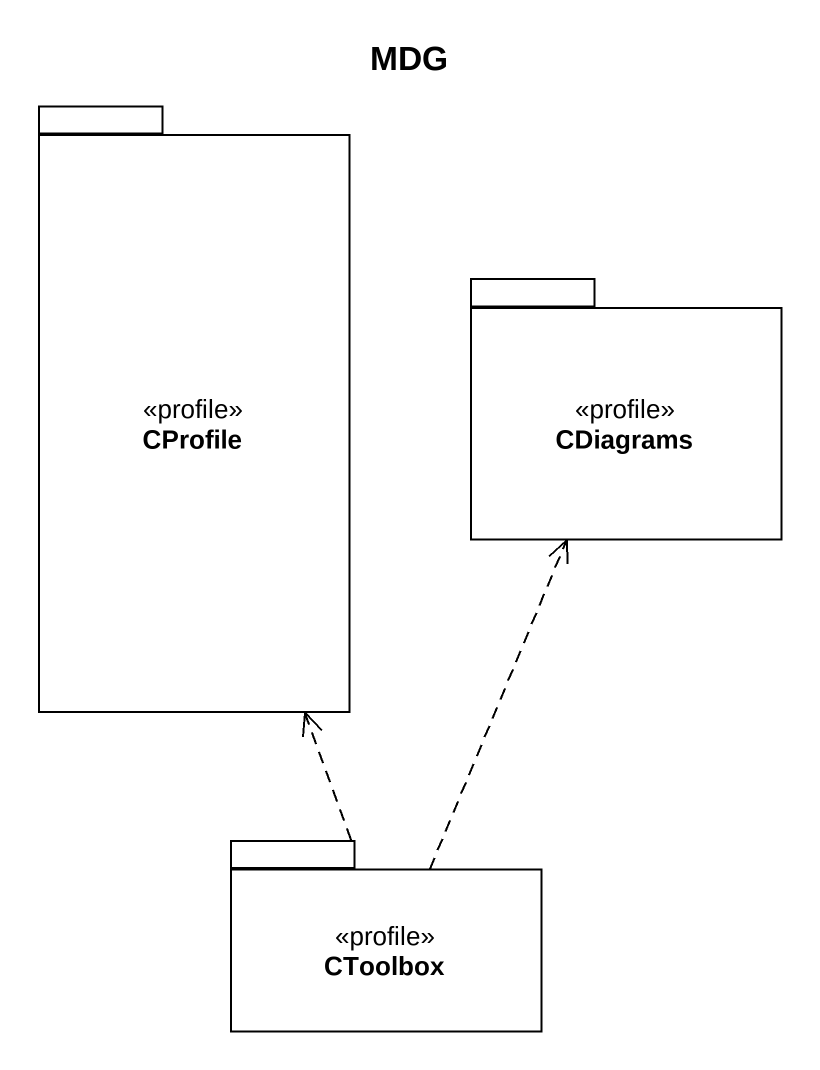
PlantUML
@startuml
title MDG
package CProfile <<profile>> {
}
package CDiagrams <<profile>> {
}
package CToolbox <<profile>> {
}
CToolbox .up.> CProfile
CToolbox .up.> CDiagrams
@enduml
